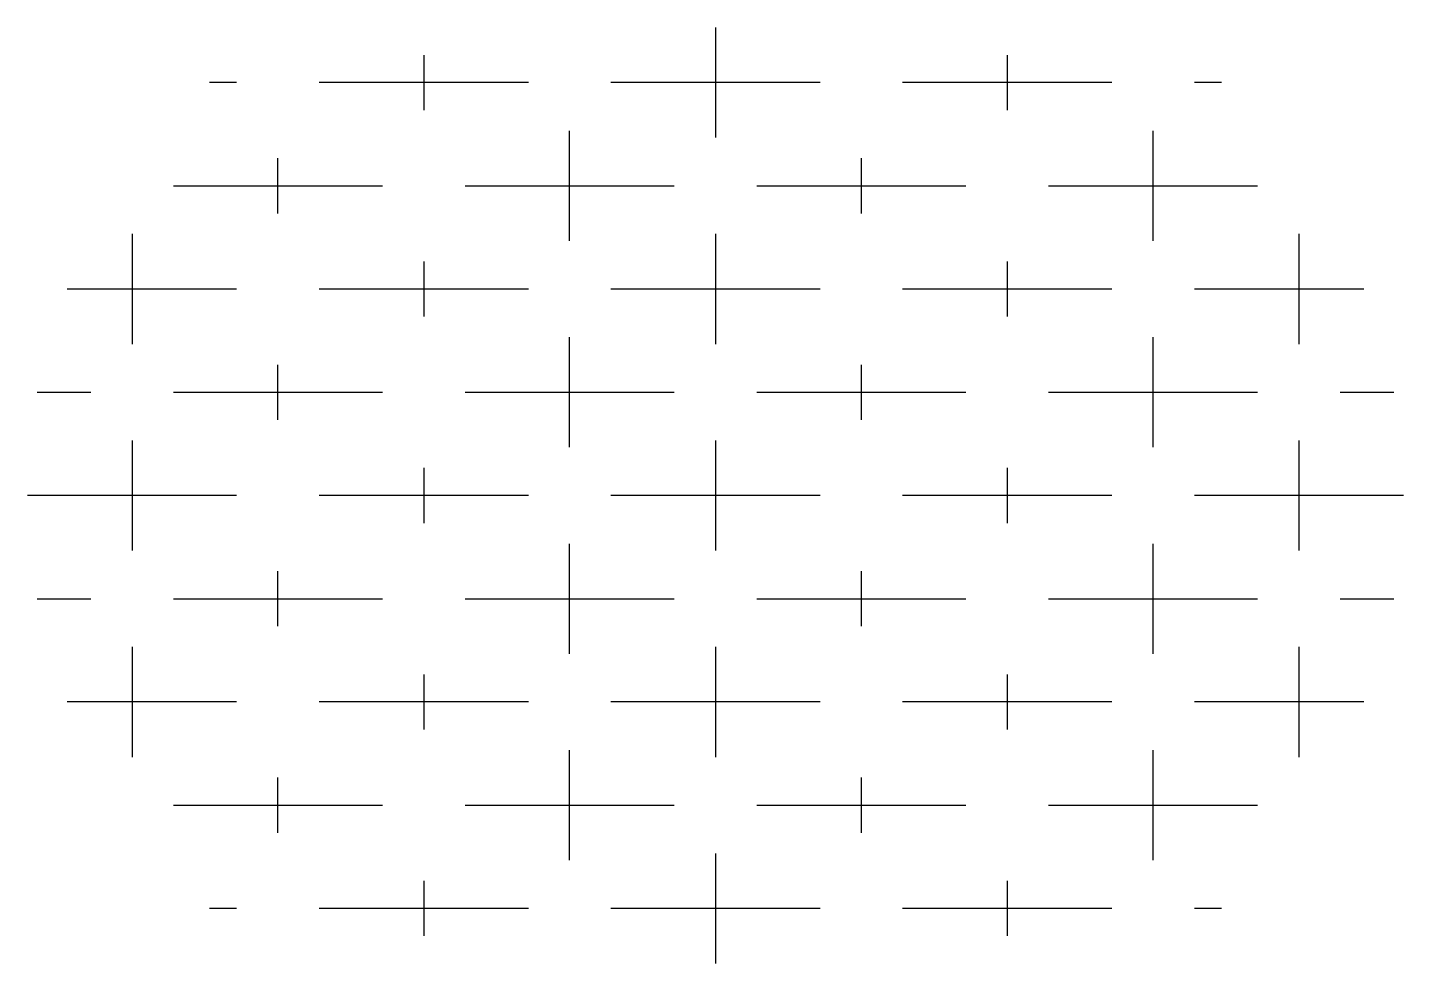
# Model space of a CAD drawing. Extents: x -5 to 5, y -3.4 to 3.4.
import ezdxf

# ---------------------------------------------------------------- set-up
doc = ezdxf.new("R2010")
doc.units = 0
doc.header["$MEASUREMENT"] = 0
doc.layers.get('0').update_dxf_attribs({"linetype": 'CONTINUOUS'})

msp = doc.modelspace()

# ---------------------------------------------------------------- linework, layer by layer
at = {"color": 0}
for p, q in [((0, 3.4, 0.1), (0, 2.6, 0.1)), ((-2.12, 3.2, 0.1), (-2.12, 2.8, 0.1)), ((2.12, 3.2, 0.1), (2.12, 2.8, 0.1)), ((-3.48, 3, 0.1), (-3.677, 3, 0.1)), ((-1.36, 3, 0.1), (-2.88, 3, 0.1)), ((0.76, 3, 0.1), (-0.76, 3, 0.1)), ((2.88, 3, 0.1), (1.36, 3, 0.1)), ((3.677, 3, 0.1), (3.48, 3, 0.1)), ((-1.06, 1.85, 0.1), (-1.06, 2.65, 0.1)), ((3.18, 1.85, 0.1), (3.18, 2.65, 0.1)), ((-3.18, 2.05, 0.1), (-3.18, 2.45, 0.1)), ((1.06, 2.05, 0.1), (1.06, 2.45, 0.1)), ((-3.94, 2.25, 0.1), (-2.42, 2.25, 0.1)), ((-1.82, 2.25, 0.1), (-0.3, 2.25, 0.1)), ((0.3, 2.25, 0.1), (1.82, 2.25, 0.1)), ((2.42, 2.25, 0.1), (3.94, 2.25, 0.1)), ((-4.24, 1.9, 0.1), (-4.24, 1.1, 0.1)), ((0, 1.9, 0.1), (0, 1.1, 0.1)), ((4.24, 1.9, 0.1), (4.24, 1.1, 0.1)), ((-2.12, 1.7, 0.1), (-2.12, 1.3, 0.1)), ((2.12, 1.7, 0.1), (2.12, 1.3, 0.1)), ((-3.48, 1.5, 0.1), (-4.713, 1.5, 0.1)), ((-1.36, 1.5, 0.1), (-2.88, 1.5, 0.1)), ((0.76, 1.5, 0.1), (-0.76, 1.5, 0.1)), ((2.88, 1.5, 0.1), (1.36, 1.5, 0.1)), ((4.713, 1.5, 0.1), (3.48, 1.5, 0.1)), ((-1.06, 0.35, 0.1), (-1.06, 1.15, 0.1)), ((3.18, 0.35, 0.1), (3.18, 1.15, 0.1)), ((-3.18, 0.55, 0.1), (-3.18, 0.95, 0.1)), ((1.06, 0.55, 0.1), (1.06, 0.95, 0.1)), ((-4.93, 0.75, 0.1), (-4.54, 0.75, 0.1)), ((-3.94, 0.75, 0.1), (-2.42, 0.75, 0.1)), ((-1.82, 0.75, 0.1), (-0.3, 0.75, 0.1)), ((0.3, 0.75, 0.1), (1.82, 0.75, 0.1)), ((2.42, 0.75, 0.1), (3.94, 0.75, 0.1)), ((4.54, 0.75, 0.1), (4.93, 0.75, 0.1)), ((-4.24, 0.4, 0.1), (-4.24, -0.4, 0.1)), ((0, 0.4, 0.1), (0, -0.4, 0.1)), ((4.24, 0.4, 0.1), (4.24, -0.4, 0.1)), ((-2.12, 0.2, 0.1), (-2.12, -0.2, 0.1)), ((2.12, 0.2, 0.1), (2.12, -0.2, 0.1)), ((-3.48, 0, 0.1), (-5, 0, 0.1)), ((-1.36, 0, 0.1), (-2.88, 0, 0.1)), ((0.76, 0, 0.1), (-0.76, 0, 0.1)), ((2.88, 0, 0.1), (1.36, 0, 0.1)), ((5, 0, 0.1), (3.48, 0, 0.1)), ((-1.06, -1.15, 0.1), (-1.06, -0.35, 0.1)), ((3.18, -1.15, 0.1), (3.18, -0.35, 0.1)), ((-3.18, -0.95, 0.1), (-3.18, -0.55, 0.1)), ((1.06, -0.95, 0.1), (1.06, -0.55, 0.1)), ((-4.93, -0.75, 0.1), (-4.54, -0.75, 0.1)), ((-3.94, -0.75, 0.1), (-2.42, -0.75, 0.1)), ((-1.82, -0.75, 0.1), (-0.3, -0.75, 0.1)), ((0.3, -0.75, 0.1), (1.82, -0.75, 0.1)), ((2.42, -0.75, 0.1), (3.94, -0.75, 0.1)), ((4.54, -0.75, 0.1), (4.93, -0.75, 0.1)), ((-4.24, -1.1, 0.1), (-4.24, -1.9, 0.1)), ((0, -1.1, 0.1), (0, -1.9, 0.1)), ((4.24, -1.1, 0.1), (4.24, -1.9, 0.1)), ((2.12, -1.3, 0.1), (2.12, -1.7, 0.1)), ((-3.48, -1.5, 0.1), (-4.713, -1.5, 0.1)), ((-1.36, -1.5, 0.1), (-2.88, -1.5, 0.1)), ((0.76, -1.5, 0.1), (-0.76, -1.5, 0.1)), ((2.88, -1.5, 0.1), (1.36, -1.5, 0.1)), ((4.713, -1.5, 0.1), (3.48, -1.5, 0.1)), ((-1.06, -2.65, 0.1), (-1.06, -1.85, 0.1)), ((3.18, -2.65, 0.1), (3.18, -1.85, 0.1)), ((-3.18, -2.45, 0.1), (-3.18, -2.05, 0.1)), ((1.06, -2.45, 0.1), (1.06, -2.05, 0.1)), ((-3.94, -2.25, 0.1), (-2.42, -2.25, 0.1)), ((-1.82, -2.25, 0.1), (-0.3, -2.25, 0.1)), ((0.3, -2.25, 0.1), (1.82, -2.25, 0.1)), ((2.42, -2.25, 0.1), (3.94, -2.25, 0.1)), ((0, -2.6, 0.1), (0, -3.4, 0.1)), ((-2.12, -2.8, 0.1), (-2.12, -3.2, 0.1)), ((2.12, -2.8, 0.1), (2.12, -3.2, 0.1)), ((-3.48, -3, 0.1), (-3.677, -3, 0.1)), ((-1.36, -3, 0.1), (-2.88, -3, 0.1)), ((0.76, -3, 0.1), (-0.76, -3, 0.1)), ((2.88, -3, 0.1), (1.36, -3, 0.1)), ((3.677, -3, 0.1), (3.48, -3, 0.1))]:
    msp.add_line(p, q, dxfattribs=at)
msp.add_line((-2.12, -1.3, 0.1), (-2.12, -1.7, 0.1))

doc.saveas('drawing.dxf')
